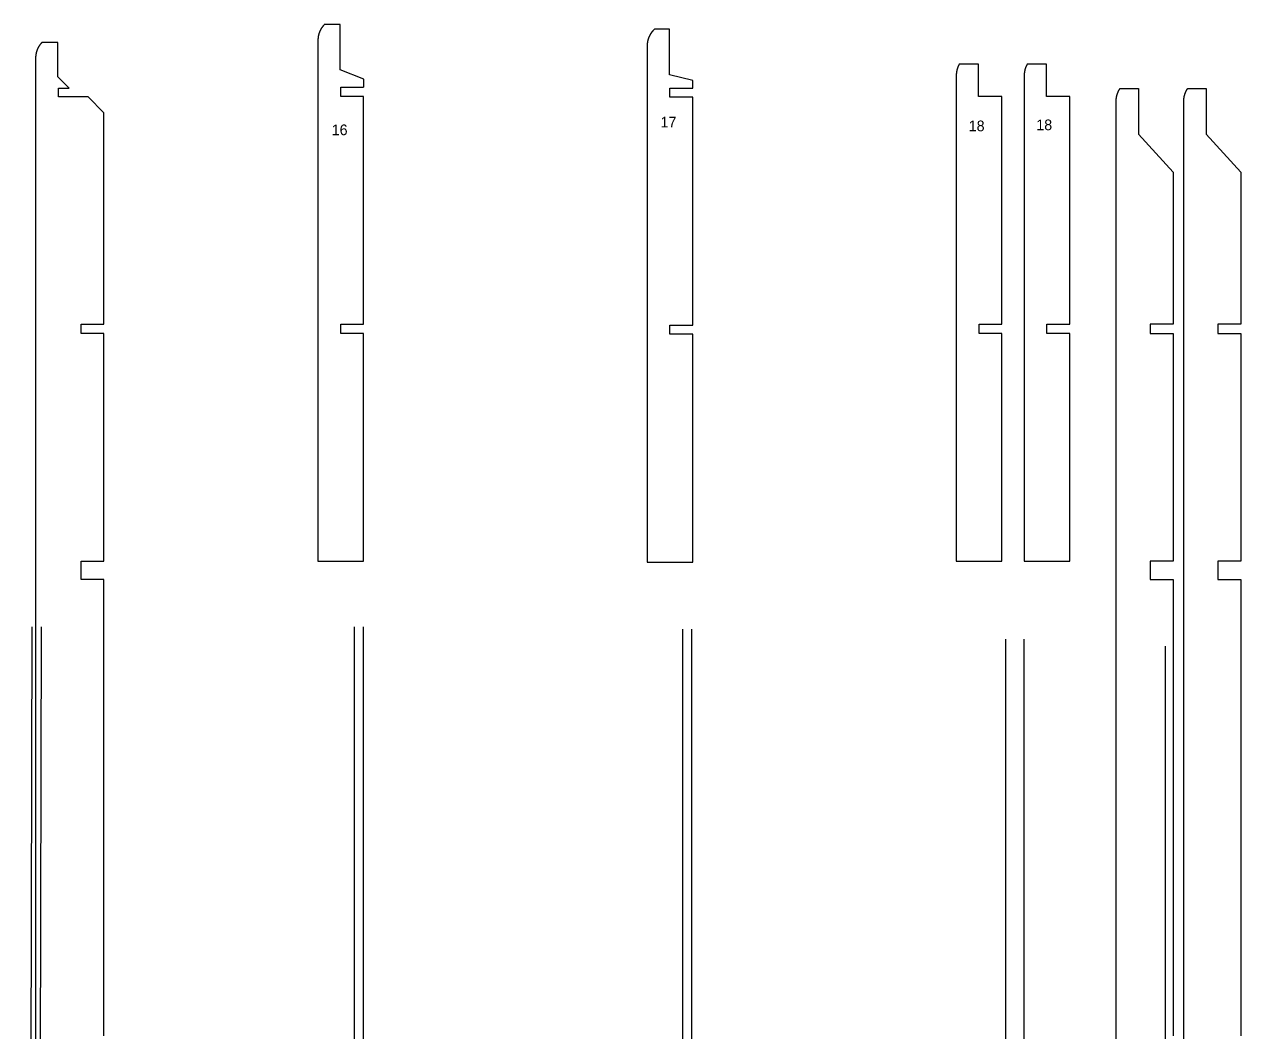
# Model space of a CAD drawing. Header units: inches. Extents: x -1514 to 1282, y -2074 to 286.
# Drawn here: x -1432.4 to -1379, y -1773.2 to -1728.9 of the extents above; entities that cross this region are included whole.
import ezdxf

# ---------------------------------------------------------------- set-up
doc = ezdxf.new("R2010")
doc.units = ezdxf.units.IN
doc.header["$LTSCALE"] = 0.1
doc.header["$MEASUREMENT"] = 0
doc.layers.add('cockpit', color=1, linetype='Continuous', lineweight=20)

msp = doc.modelspace()

# ---------------------------------------------------------------- linework, layer by layer
for p, q in [((-1432.41438, -1915.49827), (-1432.06656, -1755.34746)), ((-1432.01442, -1915.49827), (-1431.66661, -1755.34833)), ((-1417.92016, -1915.49827), (-1417.92016, -1755.34778)), ((-1417.52016, -1915.49827), (-1417.52016, -1755.34778)), ((-1403.49322, -1915.49827), (-1403.49322, -1755.46214)), ((-1403.09322, -1915.49827), (-1403.09322, -1755.46214)), ((-1389.3007, -1915.49827), (-1389.3007, -1755.8907)), ((-1388.5007, -1915.49827), (-1388.5007, -1755.8907)), ((-1382.29322, -1915.49827), (-1382.29322, -1756.20962)), ((-1381.49322, -1915.49827), (-1381.49322, -1756.20962))]:
    msp.add_line(p, q)
at = {"color": 7, "linetype": 'Continuous', "lineweight": 25}
for points in [[(-1417.4993, -1731.67289), (-1417.4993, -1731.30981), (-1418.54015, -1730.90836), (-1418.54015, -1728.90836), (-1419.22574, -1728.90836), (-1419.23006, -1728.91262), (-1419.23435, -1728.9169), (-1419.23862, -1728.92121), (-1419.24286, -1728.92555), (-1419.24707, -1728.92992), (-1419.25126, -1728.93432), (-1419.25543, -1728.93875), (-1419.25956, -1728.9432), (-1419.26368, -1728.94768), (-1419.26776, -1728.95219), (-1419.27182, -1728.95673), (-1419.27585, -1728.96129), (-1419.27985, -1728.96588), (-1419.28383, -1728.97049), (-1419.28778, -1728.97513), (-1419.2917, -1728.9798), (-1419.29559, -1728.98449), (-1419.29945, -1728.9892), (-1419.30329, -1728.99394), (-1419.3071, -1728.99871), (-1419.31088, -1729.0035), (-1419.31463, -1729.00831), (-1419.31835, -1729.01314), (-1419.32204, -1729.018), (-1419.3257, -1729.02288), (-1419.32933, -1729.02779), (-1419.33293, -1729.03271), (-1419.3365, -1729.03766), (-1419.34004, -1729.04263), (-1419.34355, -1729.04762), (-1419.34703, -1729.05264), (-1419.35048, -1729.05767), (-1419.35389, -1729.06272), (-1419.35728, -1729.0678), (-1419.36063, -1729.07289), (-1419.36395, -1729.07801), (-1419.36724, -1729.08314), (-1419.3705, -1729.08829), (-1419.37372, -1729.09347), (-1419.37691, -1729.09866), (-1419.38007, -1729.10387), (-1419.38319, -1729.10909), (-1419.38629, -1729.11434), (-1419.38934, -1729.1196), (-1419.39237, -1729.12488), (-1419.39536, -1729.13017), (-1419.39832, -1729.13549), (-1419.40124, -1729.14082), (-1419.40412, -1729.14616), (-1419.40698, -1729.15152), (-1419.40979, -1729.1569), (-1419.41258, -1729.16229), (-1419.41532, -1729.1677), (-1419.41803, -1729.17312), (-1419.42071, -1729.17856), (-1419.42335, -1729.18401), (-1419.42596, -1729.18949), (-1419.42854, -1729.19498), (-1419.43108, -1729.2005), (-1419.43359, -1729.20603), (-1419.43606, -1729.21158), (-1419.4385, -1729.21715), (-1419.44091, -1729.22273), (-1419.44328, -1729.22833), (-1419.44562, -1729.23395), (-1419.44793, -1729.23958), (-1419.4502, -1729.24523), (-1419.45243, -1729.2509), (-1419.45464, -1729.25658), (-1419.4568, -1729.26227), (-1419.45893, -1729.26798), (-1419.46103, -1729.27371), (-1419.46309, -1729.27945), (-1419.46512, -1729.2852), (-1419.46711, -1729.29096), (-1419.46907, -1729.29674), (-1419.47099, -1729.30253), (-1419.47288, -1729.30833), (-1419.47473, -1729.31415), (-1419.47654, -1729.31997), (-1419.47832, -1729.32581), (-1419.48007, -1729.33166), (-1419.48177, -1729.33751), (-1419.48344, -1729.34338), (-1419.48508, -1729.34926), (-1419.48668, -1729.35515), (-1419.48824, -1729.36105), (-1419.48977, -1729.36695), (-1419.49126, -1729.37287), (-1419.49271, -1729.37879), (-1419.49413, -1729.38472), (-1419.49551, -1729.39066), (-1419.49685, -1729.3966), (-1419.49815, -1729.40256), (-1419.49942, -1729.40851), (-1419.50065, -1729.41448), (-1419.50185, -1729.42045), (-1419.503, -1729.42643), (-1419.50412, -1729.43241), (-1419.5052, -1729.43839), (-1419.50625, -1729.44438), (-1419.50725, -1729.45038), (-1419.50822, -1729.45638), (-1419.50915, -1729.46238), (-1419.51004, -1729.46838), (-1419.51089, -1729.47439), (-1419.51171, -1729.4804), (-1419.51249, -1729.48642), (-1419.51286, -1729.48942), (-1419.51304, -1729.49093), (-1419.51323, -1729.49246), (-1419.51394, -1729.49855), (-1419.51461, -1729.50465), (-1419.51524, -1729.51076), (-1419.51583, -1729.51687), (-1419.51639, -1729.52298), (-1419.51691, -1729.5291), (-1419.51739, -1729.53522), (-1419.51783, -1729.54134), (-1419.51823, -1729.54747), (-1419.5186, -1729.5536), (-1419.51893, -1729.55973), (-1419.51921, -1729.56587), (-1419.51946, -1729.572), (-1419.51968, -1729.57814), (-1419.51985, -1729.58428), (-1419.51998, -1729.59041), (-1419.52008, -1729.59655), (-1419.52014, -1729.60269), (-1419.52016, -1729.60882), (-1419.52016, -1752.47289), (-1417.52016, -1752.47289), (-1417.52016, -1742.47289), (-1418.52016, -1742.47289), (-1418.52016, -1742.07289), (-1417.52016, -1742.07289), (-1417.52016, -1732.07289), (-1418.52016, -1732.07289), (-1418.52016, -1731.67289), (-1417.52016, -1731.67289)], [(-1428.92016, -1773.30138), (-1428.92016, -1753.27289), (-1429.92016, -1753.27289), (-1429.92016, -1752.47289), (-1428.92016, -1752.47289), (-1428.92016, -1742.4729), (-1429.92016, -1742.4729), (-1429.92016, -1742.0729), (-1428.92016, -1742.0729), (-1428.92016, -1732.78943), (-1429.61669, -1732.0929), (-1430.92016, -1732.0929), (-1430.92016, -1731.71339), (-1430.44013, -1731.71121), (-1430.94013, -1731.21121), (-1430.94013, -1729.71121), (-1431.6494, -1729.71121), (-1431.6534, -1729.71544), (-1431.65737, -1729.71969), (-1431.66131, -1729.72397), (-1431.66523, -1729.72828), (-1431.66913, -1729.73261), (-1431.673, -1729.73697), (-1431.67685, -1729.74135), (-1431.68067, -1729.74575), (-1431.68447, -1729.75018), (-1431.68824, -1729.75464), (-1431.69199, -1729.75912), (-1431.69571, -1729.76362), (-1431.6994, -1729.76815), (-1431.70307, -1729.77269), (-1431.70672, -1729.77727), (-1431.71033, -1729.78186), (-1431.71392, -1729.78648), (-1431.71749, -1729.79111), (-1431.72102, -1729.79577), (-1431.72454, -1729.80046), (-1431.72802, -1729.80516), (-1431.73147, -1729.80988), (-1431.7349, -1729.81463), (-1431.7383, -1729.81939), (-1431.74168, -1729.82418), (-1431.74502, -1729.82899), (-1431.74834, -1729.83381), (-1431.75163, -1729.83866), (-1431.75489, -1729.84352), (-1431.75812, -1729.8484), (-1431.76132, -1729.85331), (-1431.7645, -1729.85823), (-1431.76764, -1729.86317), (-1431.77076, -1729.86812), (-1431.77384, -1729.8731), (-1431.7769, -1729.87809), (-1431.77992, -1729.8831), (-1431.78292, -1729.88812), (-1431.78589, -1729.89317), (-1431.78882, -1729.89823), (-1431.79173, -1729.9033), (-1431.7946, -1729.90839), (-1431.79745, -1729.9135), (-1431.80026, -1729.91862), (-1431.80304, -1729.92376), (-1431.80579, -1729.92891), (-1431.80851, -1729.93408), (-1431.8112, -1729.93926), (-1431.81385, -1729.94446), (-1431.81648, -1729.94967), (-1431.81907, -1729.95489), (-1431.82162, -1729.96013), (-1431.82415, -1729.96538), (-1431.82664, -1729.97064), (-1431.82911, -1729.97592), (-1431.83153, -1729.9812), (-1431.83393, -1729.9865), (-1431.83629, -1729.99182), (-1431.83862, -1729.99715), (-1431.84092, -1730.0025), (-1431.84319, -1730.00786), (-1431.84543, -1730.01324), (-1431.84763, -1730.01864), (-1431.84981, -1730.02405), (-1431.85195, -1730.02948), (-1431.85406, -1730.03492), (-1431.85614, -1730.04037), (-1431.85819, -1730.04584), (-1431.86021, -1730.05132), (-1431.86219, -1730.05682), (-1431.86414, -1730.06233), (-1431.86606, -1730.06785), (-1431.86795, -1730.07338), (-1431.86981, -1730.07893), (-1431.87163, -1730.08449), (-1431.87342, -1730.09006), (-1431.87518, -1730.09564), (-1431.8769, -1730.10123), (-1431.8786, -1730.10684), (-1431.88026, -1730.11245), (-1431.88189, -1730.11807), (-1431.88348, -1730.12371), (-1431.88504, -1730.12935), (-1431.88657, -1730.135), (-1431.88807, -1730.14066), (-1431.88953, -1730.14634), (-1431.89096, -1730.15201), (-1431.89235, -1730.1577), (-1431.89372, -1730.1634), (-1431.89505, -1730.1691), (-1431.89634, -1730.17481), (-1431.8976, -1730.18052), (-1431.89883, -1730.18625), (-1431.90003, -1730.19198), (-1431.90119, -1730.19771), (-1431.90231, -1730.20345), (-1431.90341, -1730.2092), (-1431.90446, -1730.21495), (-1431.90549, -1730.22071), (-1431.90648, -1730.22647), (-1431.90744, -1730.23223), (-1431.90836, -1730.238), (-1431.90924, -1730.24377), (-1431.9101, -1730.24955), (-1431.91091, -1730.25533), (-1431.9117, -1730.26111), (-1431.91245, -1730.2669), (-1431.91316, -1730.27268), (-1431.91384, -1730.27847), (-1431.91448, -1730.28426), (-1431.91509, -1730.29005), (-1431.91566, -1730.29585), (-1431.9162, -1730.30164), (-1431.91646, -1730.30454), (-1431.91658, -1730.30599), (-1431.91671, -1730.30746), (-1431.91718, -1730.31333), (-1431.91762, -1730.31921), (-1431.91803, -1730.32509), (-1431.9184, -1730.33097), (-1431.91873, -1730.33686), (-1431.91903, -1730.34275), (-1431.91929, -1730.34864), (-1431.91952, -1730.35453), (-1431.91972, -1730.36042), (-1431.91987, -1730.36631), (-1431.92, -1730.37221), (-1431.92009, -1730.3781), (-1431.92014, -1730.38399), (-1431.92016, -1730.38989), (-1431.92016, -1796.18439)], [(-1384.46239, -1794.28293), (-1384.46239, -1732.29135), (-1384.46238, -1732.28667), (-1384.46234, -1732.28199), (-1384.46229, -1732.2773), (-1384.46221, -1732.27262), (-1384.46211, -1732.26793), (-1384.46199, -1732.26325), (-1384.46185, -1732.25856), (-1384.46168, -1732.25387), (-1384.4615, -1732.24918), (-1384.46129, -1732.24449), (-1384.46106, -1732.2398), (-1384.46081, -1732.23511), (-1384.46053, -1732.23042), (-1384.46024, -1732.22573), (-1384.45992, -1732.22105), (-1384.45958, -1732.21636), (-1384.45922, -1732.21167), (-1384.45884, -1732.20698), (-1384.45843, -1732.20229), (-1384.458, -1732.19761), (-1384.45756, -1732.19292), (-1384.45709, -1732.18824), (-1384.4566, -1732.18356), (-1384.45608, -1732.17888), (-1384.45555, -1732.1742), (-1384.45499, -1732.16952), (-1384.45442, -1732.16485), (-1384.45382, -1732.16018), (-1384.4532, -1732.15551), (-1384.45256, -1732.15084), (-1384.45189, -1732.14618), (-1384.45121, -1732.14152), (-1384.4505, -1732.13686), (-1384.44977, -1732.1322), (-1384.44903, -1732.12755), (-1384.44826, -1732.1229), (-1384.44746, -1732.11826), (-1384.44665, -1732.11361), (-1384.44582, -1732.10898), (-1384.44496, -1732.10434), (-1384.44409, -1732.09971), (-1384.44319, -1732.09509), (-1384.44227, -1732.09047), (-1384.44133, -1732.08585), (-1384.44037, -1732.08124), (-1384.43939, -1732.07664), (-1384.43838, -1732.07204), (-1384.43736, -1732.06744), (-1384.43631, -1732.06285), (-1384.43525, -1732.05826), (-1384.43416, -1732.05369), (-1384.43305, -1732.04911), (-1384.43192, -1732.04455), (-1384.43077, -1732.03998), (-1384.4296, -1732.03543), (-1384.42841, -1732.03088), (-1384.42719, -1732.02634), (-1384.42596, -1732.0218), (-1384.4247, -1732.01728), (-1384.42343, -1732.01275), (-1384.42213, -1732.00824), (-1384.42081, -1732.00373), (-1384.41947, -1731.99923), (-1384.41811, -1731.99474), (-1384.41673, -1731.99026), (-1384.41533, -1731.98578), (-1384.41391, -1731.98132), (-1384.41247, -1731.97686), (-1384.41101, -1731.9724), (-1384.40952, -1731.96796), (-1384.40802, -1731.96353), (-1384.40649, -1731.9591), (-1384.40572, -1731.95689), (-1384.40494, -1731.95467), (-1384.40337, -1731.95023), (-1384.40177, -1731.9458), (-1384.40015, -1731.94138), (-1384.39851, -1731.93697), (-1384.39685, -1731.93256), (-1384.39517, -1731.92815), (-1384.39346, -1731.92376), (-1384.39174, -1731.91937), (-1384.38999, -1731.91499), (-1384.38822, -1731.91061), (-1384.38644, -1731.90625), (-1384.38463, -1731.90189), (-1384.3828, -1731.89754), (-1384.38095, -1731.8932), (-1384.37907, -1731.88886), (-1384.37718, -1731.88454), (-1384.37527, -1731.88022), (-1384.37333, -1731.87591), (-1384.37138, -1731.87161), (-1384.36941, -1731.86732), (-1384.36741, -1731.86303), (-1384.3654, -1731.85876), (-1384.36336, -1731.85449), (-1384.36131, -1731.85024), (-1384.35923, -1731.84599), (-1384.35714, -1731.84176), (-1384.35502, -1731.83753), (-1384.35289, -1731.83332), (-1384.35073, -1731.82911), (-1384.34856, -1731.82492), (-1384.34636, -1731.82073), (-1384.34415, -1731.81656), (-1384.34192, -1731.81239), (-1384.33966, -1731.80824), (-1384.33739, -1731.8041), (-1384.3351, -1731.79997), (-1384.33279, -1731.79585), (-1384.33046, -1731.79174), (-1384.32811, -1731.78764), (-1384.32574, -1731.78356), (-1384.32336, -1731.77949), (-1384.32095, -1731.77543), (-1384.31852, -1731.77138), (-1384.31608, -1731.76734), (-1384.31362, -1731.76332), (-1384.31114, -1731.75931), (-1384.30864, -1731.75531), (-1384.30612, -1731.75132), (-1384.30358, -1731.74735), (-1384.30103, -1731.74339), (-1384.29845, -1731.73945), (-1384.29586, -1731.73551), (-1384.29325, -1731.7316), (-1384.29062, -1731.72769), (-1384.28797, -1731.7238), (-1383.4824, -1731.7238), (-1383.4824, -1733.7238), (-1381.96239, -1735.39674), (-1381.96239, -1742.07289), (-1382.96239, -1742.07289), (-1382.96239, -1742.47289), (-1381.96239, -1742.47289), (-1381.96239, -1752.47289), (-1382.96239, -1752.47289), (-1382.96239, -1753.27289), (-1381.96239, -1753.27289), (-1381.96239, -1773.30137)], [(-1381.49322, -1794.28293), (-1381.49322, -1732.29135), (-1381.49321, -1732.28667), (-1381.49318, -1732.28199), (-1381.49312, -1732.2773), (-1381.49304, -1732.27262), (-1381.49294, -1732.26793), (-1381.49282, -1732.26325), (-1381.49268, -1732.25856), (-1381.49252, -1732.25387), (-1381.49233, -1732.24918), (-1381.49212, -1732.24449), (-1381.49189, -1732.2398), (-1381.49164, -1732.23511), (-1381.49136, -1732.23042), (-1381.49107, -1732.22573), (-1381.49075, -1732.22105), (-1381.49041, -1732.21636), (-1381.49005, -1732.21167), (-1381.48967, -1732.20698), (-1381.48926, -1732.20229), (-1381.48884, -1732.19761), (-1381.48839, -1732.19292), (-1381.48792, -1732.18824), (-1381.48743, -1732.18356), (-1381.48692, -1732.17888), (-1381.48638, -1732.1742), (-1381.48583, -1732.16952), (-1381.48525, -1732.16485), (-1381.48465, -1732.16018), (-1381.48403, -1732.15551), (-1381.48339, -1732.15084), (-1381.48272, -1732.14618), (-1381.48204, -1732.14152), (-1381.48133, -1732.13686), (-1381.48061, -1732.1322), (-1381.47986, -1732.12755), (-1381.47909, -1732.1229), (-1381.4783, -1732.11826), (-1381.47748, -1732.11361), (-1381.47665, -1732.10898), (-1381.4758, -1732.10434), (-1381.47492, -1732.09971), (-1381.47402, -1732.09509), (-1381.4731, -1732.09047), (-1381.47216, -1732.08585), (-1381.4712, -1732.08124), (-1381.47022, -1732.07664), (-1381.46922, -1732.07204), (-1381.46819, -1732.06744), (-1381.46715, -1732.06285), (-1381.46608, -1732.05826), (-1381.46499, -1732.05369), (-1381.46388, -1732.04911), (-1381.46275, -1732.04455), (-1381.4616, -1732.03998), (-1381.46043, -1732.03543), (-1381.45924, -1732.03088), (-1381.45802, -1732.02634), (-1381.45679, -1732.0218), (-1381.45553, -1732.01728), (-1381.45426, -1732.01275), (-1381.45296, -1732.00824), (-1381.45164, -1732.00373), (-1381.45031, -1731.99923), (-1381.44895, -1731.99474), (-1381.44757, -1731.99026), (-1381.44617, -1731.98578), (-1381.44474, -1731.98132), (-1381.4433, -1731.97686), (-1381.44184, -1731.9724), (-1381.44036, -1731.96796), (-1381.43885, -1731.96353), (-1381.43733, -1731.9591), (-1381.43656, -1731.95689), (-1381.43578, -1731.95467), (-1381.4342, -1731.95023), (-1381.4326, -1731.9458), (-1381.43098, -1731.94138), (-1381.42934, -1731.93697), (-1381.42768, -1731.93256), (-1381.426, -1731.92815), (-1381.4243, -1731.92376), (-1381.42257, -1731.91937), (-1381.42082, -1731.91499), (-1381.41906, -1731.91061), (-1381.41727, -1731.90625), (-1381.41546, -1731.90189), (-1381.41363, -1731.89754), (-1381.41178, -1731.8932), (-1381.40991, -1731.88886), (-1381.40801, -1731.88454), (-1381.4061, -1731.88022), (-1381.40417, -1731.87591), (-1381.40221, -1731.87161), (-1381.40024, -1731.86732), (-1381.39824, -1731.86303), (-1381.39623, -1731.85876), (-1381.39419, -1731.85449), (-1381.39214, -1731.85024), (-1381.39006, -1731.84599), (-1381.38797, -1731.84176), (-1381.38585, -1731.83753), (-1381.38372, -1731.83332), (-1381.38156, -1731.82911), (-1381.37939, -1731.82492), (-1381.3772, -1731.82073), (-1381.37498, -1731.81656), (-1381.37275, -1731.81239), (-1381.3705, -1731.80824), (-1381.36822, -1731.8041), (-1381.36593, -1731.79997), (-1381.36362, -1731.79585), (-1381.36129, -1731.79174), (-1381.35894, -1731.78764), (-1381.35657, -1731.78356), (-1381.35419, -1731.77949), (-1381.35178, -1731.77543), (-1381.34936, -1731.77138), (-1381.34691, -1731.76734), (-1381.34445, -1731.76332), (-1381.34197, -1731.75931), (-1381.33947, -1731.75531), (-1381.33695, -1731.75132), (-1381.33441, -1731.74735), (-1381.33186, -1731.74339), (-1381.32928, -1731.73945), (-1381.32669, -1731.73551), (-1381.32408, -1731.7316), (-1381.32145, -1731.72769), (-1381.31881, -1731.7238), (-1380.51323, -1731.7238), (-1380.51323, -1733.7238), (-1378.99322, -1735.39674), (-1378.99322, -1742.07289), (-1379.99322, -1742.07289), (-1379.99322, -1742.47289), (-1378.99322, -1742.47289), (-1378.99322, -1752.47289), (-1379.99322, -1752.47289), (-1379.99322, -1753.27289), (-1378.99322, -1753.27289), (-1378.99322, -1773.30137)]]:
    msp.add_lwpolyline(points, dxfattribs=at)
for points in [[(-1404.06089, -1731.71117), (-1403.06089, -1731.71117), (-1403.06089, -1731.36835), (-1404.08089, -1731.11971), (-1404.08089, -1729.11971), (-1404.73539, -1729.11971), (-1404.73776, -1729.12185), (-1404.74013, -1729.124), (-1404.74249, -1729.12616), (-1404.74485, -1729.12832), (-1404.7472, -1729.13049), (-1404.74954, -1729.13268), (-1404.75187, -1729.13487), (-1404.7542, -1729.13706), (-1404.75653, -1729.13927), (-1404.75884, -1729.14148), (-1404.76115, -1729.14371), (-1404.76345, -1729.14594), (-1404.76574, -1729.14818), (-1404.76803, -1729.15042), (-1404.77031, -1729.15268), (-1404.77259, -1729.15494), (-1404.77485, -1729.15721), (-1404.77711, -1729.15949), (-1404.77937, -1729.16178), (-1404.78161, -1729.16407), (-1404.78385, -1729.16637), (-1404.78608, -1729.16868), (-1404.7883, -1729.171), (-1404.79052, -1729.17333), (-1404.79273, -1729.17566), (-1404.79493, -1729.178), (-1404.79712, -1729.18035), (-1404.79931, -1729.1827), (-1404.80149, -1729.18507), (-1404.80366, -1729.18744), (-1404.80583, -1729.18981), (-1404.80799, -1729.1922), (-1404.81013, -1729.19459), (-1404.81228, -1729.19699), (-1404.81441, -1729.1994), (-1404.81654, -1729.20181), (-1404.81866, -1729.20423), (-1404.82077, -1729.20666), (-1404.82287, -1729.20909), (-1404.82497, -1729.21153), (-1404.82706, -1729.21398), (-1404.82914, -1729.21644), (-1404.83121, -1729.2189), (-1404.83327, -1729.22137), (-1404.83533, -1729.22385), (-1404.83738, -1729.22633), (-1404.83942, -1729.22882), (-1404.84145, -1729.23131), (-1404.84348, -1729.23382), (-1404.84549, -1729.23633), (-1404.8475, -1729.23884), (-1404.8495, -1729.24136), (-1404.85149, -1729.24389), (-1404.85348, -1729.24643), (-1404.85545, -1729.24897), (-1404.85742, -1729.25152), (-1404.85938, -1729.25407), (-1404.86133, -1729.25663), (-1404.86327, -1729.2592), (-1404.8652, -1729.26177), (-1404.86713, -1729.26435), (-1404.86905, -1729.26694), (-1404.87095, -1729.26953), (-1404.87285, -1729.27212), (-1404.87474, -1729.27473), (-1404.87663, -1729.27734), (-1404.8785, -1729.27995), (-1404.88037, -1729.28257), (-1404.88222, -1729.2852), (-1404.88407, -1729.28783), (-1404.88591, -1729.29047), (-1404.88774, -1729.29311), (-1404.88956, -1729.29576), (-1404.89137, -1729.29842), (-1404.89318, -1729.30108), (-1404.89497, -1729.30374), (-1404.89676, -1729.30642), (-1404.89854, -1729.30909), (-1404.9003, -1729.31178), (-1404.90206, -1729.31446), (-1404.90381, -1729.31716), (-1404.90555, -1729.31986), (-1404.90728, -1729.32256), (-1404.90901, -1729.32527), (-1404.91072, -1729.32798), (-1404.91242, -1729.3307), (-1404.91412, -1729.33343), (-1404.9158, -1729.33616), (-1404.91748, -1729.33889), (-1404.91915, -1729.34163), (-1404.9208, -1729.34437), (-1404.92245, -1729.34712), (-1404.92409, -1729.34988), (-1404.92572, -1729.35264), (-1404.92734, -1729.3554), (-1404.92895, -1729.35817), (-1404.93055, -1729.36094), (-1404.93214, -1729.36372), (-1404.93372, -1729.3665), (-1404.93529, -1729.36929), (-1404.93685, -1729.37208), (-1404.93841, -1729.37488), (-1404.93995, -1729.37768), (-1404.94148, -1729.38048), (-1404.943, -1729.38329), (-1404.94452, -1729.38611), (-1404.94602, -1729.38893), (-1404.94752, -1729.39176), (-1404.94901, -1729.3946), (-1404.95049, -1729.39744), (-1404.95196, -1729.40028), (-1404.95342, -1729.40313), (-1404.95487, -1729.40599), (-1404.95631, -1729.40885), (-1404.95774, -1729.41172), (-1404.95917, -1729.41459), (-1404.96058, -1729.41747), (-1404.96199, -1729.42035), (-1404.96338, -1729.42324), (-1404.96477, -1729.42613), (-1404.96615, -1729.42903), (-1404.96751, -1729.43193), (-1404.96887, -1729.43484), (-1404.97022, -1729.43776), (-1404.97156, -1729.44067), (-1404.97289, -1729.4436), (-1404.97422, -1729.44653), (-1404.97553, -1729.44946), (-1404.97683, -1729.4524), (-1404.97812, -1729.45534), (-1404.97941, -1729.45828), (-1404.98068, -1729.46124), (-1404.98195, -1729.46419), (-1404.9832, -1729.46715), (-1404.98445, -1729.47012), (-1404.98568, -1729.47308), (-1404.98691, -1729.47606), (-1404.98813, -1729.47903), (-1404.98934, -1729.48202), (-1404.99054, -1729.485), (-1404.99172, -1729.48799), (-1404.9929, -1729.49099), (-1404.99407, -1729.49398), (-1404.99523, -1729.49698), (-1404.99638, -1729.49999), (-1404.99752, -1729.503), (-1404.99865, -1729.50601), (-1404.99977, -1729.50903), (-1405.00089, -1729.51205), (-1405.00199, -1729.51508), (-1405.00308, -1729.5181), (-1405.00416, -1729.52114), (-1405.00523, -1729.52417), (-1405.0063, -1729.52721), (-1405.00735, -1729.53025), (-1405.00839, -1729.5333), (-1405.00942, -1729.53635), (-1405.01045, -1729.5394), (-1405.01146, -1729.54245), (-1405.01246, -1729.54551), (-1405.01346, -1729.54857), (-1405.01444, -1729.55164), (-1405.01541, -1729.55471), (-1405.01638, -1729.55778), (-1405.01733, -1729.56085), (-1405.01827, -1729.56393), (-1405.01921, -1729.56701), (-1405.02013, -1729.57009), (-1405.02104, -1729.57318), (-1405.02195, -1729.57626), (-1405.02284, -1729.57935), (-1405.02372, -1729.58245), (-1405.02459, -1729.58554), (-1405.02546, -1729.58864), (-1405.02631, -1729.59174), (-1405.02715, -1729.59484), (-1405.02798, -1729.59795), (-1405.02881, -1729.60106), (-1405.02962, -1729.60417), (-1405.03042, -1729.60728), (-1405.03121, -1729.61039), (-1405.03199, -1729.61351), (-1405.03276, -1729.61663), (-1405.03352, -1729.61975), (-1405.03427, -1729.62287), (-1405.03501, -1729.626), (-1405.03574, -1729.62912), (-1405.03646, -1729.63225), (-1405.03717, -1729.63538), (-1405.03787, -1729.63851), (-1405.03855, -1729.64165), (-1405.03923, -1729.64478), (-1405.0399, -1729.64792), (-1405.04055, -1729.65106), (-1405.0412, -1729.65419), (-1405.04183, -1729.65734), (-1405.04246, -1729.66048), (-1405.04307, -1729.66362), (-1405.04368, -1729.66677), (-1405.04427, -1729.66991), (-1405.04485, -1729.67306), (-1405.04542, -1729.67621), (-1405.04598, -1729.67936), (-1405.04653, -1729.68251), (-1405.04707, -1729.68566), (-1405.0476, -1729.68882), (-1405.04813, -1729.69201), (-1405.04864, -1729.6952), (-1405.04915, -1729.69839), (-1405.04964, -1729.70158), (-1405.05012, -1729.70478), (-1405.05059, -1729.70798), (-1405.05105, -1729.71118), (-1405.05151, -1729.71438), (-1405.05195, -1729.71759), (-1405.05238, -1729.72079), (-1405.05279, -1729.724), (-1405.0532, -1729.72721), (-1405.0536, -1729.73042), (-1405.05399, -1729.73363), (-1405.05437, -1729.73685), (-1405.05473, -1729.74006), (-1405.05509, -1729.74328), (-1405.05543, -1729.7465), (-1405.05577, -1729.74972), (-1405.05609, -1729.75294), (-1405.05641, -1729.75616), (-1405.05671, -1729.75938), (-1405.057, -1729.7626), (-1405.05728, -1729.76583), (-1405.05756, -1729.76905), (-1405.05782, -1729.77228), (-1405.05807, -1729.77551), (-1405.05831, -1729.77874), (-1405.05854, -1729.78196), (-1405.05875, -1729.78519), (-1405.05896, -1729.78842), (-1405.05916, -1729.79165), (-1405.05935, -1729.79489), (-1405.05952, -1729.79812), (-1405.05969, -1729.80135), (-1405.05984, -1729.80458), (-1405.05999, -1729.80781), (-1405.06012, -1729.81105), (-1405.06024, -1729.81428), (-1405.06035, -1729.81751), (-1405.06045, -1729.82075), (-1405.06055, -1729.82398), (-1405.06063, -1729.82721), (-1405.0607, -1729.83044), (-1405.06075, -1729.83368), (-1405.0608, -1729.83691), (-1405.06084, -1729.84014), (-1405.06087, -1729.84338), (-1405.06088, -1729.84661), (-1405.06089, -1729.84984), (-1405.06089, -1752.51117), (-1403.06089, -1752.51117), (-1403.06089, -1742.51117), (-1404.06089, -1742.51117), (-1404.06089, -1742.11117), (-1403.06089, -1742.11117), (-1403.06089, -1732.11117), (-1404.06089, -1732.11117)], [(-1390.48418, -1742.07289), (-1389.48418, -1742.07289), (-1389.48418, -1732.07289), (-1390.50419, -1732.07289), (-1390.50419, -1730.65166), (-1391.3522, -1730.65166), (-1391.35419, -1730.65514), (-1391.35618, -1730.65864), (-1391.35815, -1730.66215), (-1391.3601, -1730.66566), (-1391.36205, -1730.66919), (-1391.36397, -1730.67272), (-1391.36589, -1730.67626), (-1391.36779, -1730.67981), (-1391.36967, -1730.68337), (-1391.37155, -1730.68694), (-1391.3734, -1730.69052), (-1391.37524, -1730.69411), (-1391.37707, -1730.6977), (-1391.37889, -1730.7013), (-1391.38069, -1730.70491), (-1391.38247, -1730.70853), (-1391.38424, -1730.71216), (-1391.386, -1730.7158), (-1391.38774, -1730.71944), (-1391.38947, -1730.72309), (-1391.39118, -1730.72675), (-1391.39288, -1730.73042), (-1391.39456, -1730.73409), (-1391.39623, -1730.73777), (-1391.39788, -1730.74146), (-1391.39952, -1730.74515), (-1391.40115, -1730.74886), (-1391.40275, -1730.75257), (-1391.40435, -1730.75628), (-1391.40593, -1730.76001), (-1391.40749, -1730.76374), (-1391.40904, -1730.76747), (-1391.41058, -1730.77122), (-1391.4121, -1730.77497), (-1391.4136, -1730.77872), (-1391.41509, -1730.78249), (-1391.41656, -1730.78626), (-1391.41802, -1730.79003), (-1391.41947, -1730.79381), (-1391.42089, -1730.7976), (-1391.42231, -1730.80139), (-1391.42371, -1730.80519), (-1391.42509, -1730.80899), (-1391.42646, -1730.8128), (-1391.42781, -1730.81662), (-1391.42914, -1730.82044), (-1391.43046, -1730.82426), (-1391.43177, -1730.82809), (-1391.43306, -1730.83193), (-1391.43433, -1730.83577), (-1391.43559, -1730.83961), (-1391.43684, -1730.84346), (-1391.43806, -1730.84732), (-1391.43928, -1730.85117), (-1391.44047, -1730.85504), (-1391.44165, -1730.85891), (-1391.44282, -1730.86278), (-1391.44396, -1730.86665), (-1391.4451, -1730.87053), (-1391.44621, -1730.87442), (-1391.44732, -1730.87831), (-1391.4484, -1730.8822), (-1391.44947, -1730.88609), (-1391.45052, -1730.88999), (-1391.45156, -1730.8939), (-1391.45258, -1730.8978), (-1391.45358, -1730.90171), (-1391.45457, -1730.90562), (-1391.45555, -1730.90954), (-1391.4565, -1730.91346), (-1391.45744, -1730.91738), (-1391.45837, -1730.92131), (-1391.45927, -1730.92523), (-1391.46016, -1730.92916), (-1391.46104, -1730.9331), (-1391.4619, -1730.93703), (-1391.46274, -1730.94097), (-1391.46356, -1730.94491), (-1391.46437, -1730.94885), (-1391.46516, -1730.95279), (-1391.46594, -1730.95674), (-1391.4667, -1730.96069), (-1391.46744, -1730.96464), (-1391.46817, -1730.96864), (-1391.46889, -1730.97263), (-1391.46959, -1730.97663), (-1391.47028, -1730.98064), (-1391.47094, -1730.98464), (-1391.4716, -1730.98866), (-1391.47223, -1730.99267), (-1391.47285, -1730.99669), (-1391.47345, -1731.0007), (-1391.47404, -1731.00473), (-1391.47461, -1731.00875), (-1391.47516, -1731.01278), (-1391.4757, -1731.01681), (-1391.47622, -1731.02084), (-1391.47672, -1731.02488), (-1391.47721, -1731.02892), (-1391.47768, -1731.03296), (-1391.47814, -1731.037), (-1391.47858, -1731.04104), (-1391.479, -1731.04509), (-1391.47941, -1731.04913), (-1391.47979, -1731.05318), (-1391.48017, -1731.05723), (-1391.48052, -1731.06129), (-1391.48086, -1731.06534), (-1391.48119, -1731.06939), (-1391.48149, -1731.07345), (-1391.48178, -1731.07751), (-1391.48206, -1731.08157), (-1391.48231, -1731.08562), (-1391.48256, -1731.08968), (-1391.48278, -1731.09374), (-1391.48299, -1731.0978), (-1391.48318, -1731.10187), (-1391.48335, -1731.10593), (-1391.48351, -1731.10999), (-1391.48365, -1731.11405), (-1391.48378, -1731.11811), (-1391.48388, -1731.12217), (-1391.48398, -1731.12624), (-1391.48405, -1731.1303), (-1391.48411, -1731.13436), (-1391.48415, -1731.13842), (-1391.48418, -1731.14248), (-1391.48418, -1731.14654), (-1391.48418, -1752.47289), (-1389.48418, -1752.47289), (-1389.48418, -1742.47289), (-1390.48418, -1742.47289)], [(-1387.5007, -1742.07289), (-1386.5007, -1742.07289), (-1386.5007, -1732.07289), (-1387.52071, -1732.07289), (-1387.52071, -1730.65166), (-1388.36871, -1730.65166), (-1388.37071, -1730.65514), (-1388.3727, -1730.65864), (-1388.37467, -1730.66215), (-1388.37662, -1730.66566), (-1388.37857, -1730.66919), (-1388.38049, -1730.67272), (-1388.38241, -1730.67626), (-1388.38431, -1730.67981), (-1388.38619, -1730.68337), (-1388.38806, -1730.68694), (-1388.38992, -1730.69052), (-1388.39176, -1730.69411), (-1388.39359, -1730.6977), (-1388.39541, -1730.7013), (-1388.39721, -1730.70491), (-1388.39899, -1730.70853), (-1388.40076, -1730.71216), (-1388.40252, -1730.7158), (-1388.40426, -1730.71944), (-1388.40599, -1730.72309), (-1388.4077, -1730.72675), (-1388.4094, -1730.73042), (-1388.41108, -1730.73409), (-1388.41275, -1730.73777), (-1388.4144, -1730.74146), (-1388.41604, -1730.74515), (-1388.41766, -1730.74886), (-1388.41927, -1730.75257), (-1388.42087, -1730.75628), (-1388.42245, -1730.76001), (-1388.42401, -1730.76374), (-1388.42556, -1730.76747), (-1388.4271, -1730.77122), (-1388.42862, -1730.77497), (-1388.43012, -1730.77872), (-1388.43161, -1730.78249), (-1388.43308, -1730.78626), (-1388.43454, -1730.79003), (-1388.43599, -1730.79381), (-1388.43741, -1730.7976), (-1388.43883, -1730.80139), (-1388.44023, -1730.80519), (-1388.44161, -1730.80899), (-1388.44298, -1730.8128), (-1388.44433, -1730.81662), (-1388.44566, -1730.82044), (-1388.44698, -1730.82426), (-1388.44829, -1730.82809), (-1388.44958, -1730.83193), (-1388.45085, -1730.83577), (-1388.45211, -1730.83961), (-1388.45336, -1730.84346), (-1388.45458, -1730.84732), (-1388.4558, -1730.85117), (-1388.45699, -1730.85504), (-1388.45817, -1730.85891), (-1388.45934, -1730.86278), (-1388.46048, -1730.86665), (-1388.46162, -1730.87053), (-1388.46273, -1730.87442), (-1388.46384, -1730.87831), (-1388.46492, -1730.8822), (-1388.46599, -1730.88609), (-1388.46704, -1730.88999), (-1388.46808, -1730.8939), (-1388.4691, -1730.8978), (-1388.4701, -1730.90171), (-1388.47109, -1730.90562), (-1388.47207, -1730.90954), (-1388.47302, -1730.91346), (-1388.47396, -1730.91738), (-1388.47489, -1730.92131), (-1388.47579, -1730.92523), (-1388.47668, -1730.92916), (-1388.47756, -1730.9331), (-1388.47842, -1730.93703), (-1388.47926, -1730.94097), (-1388.48008, -1730.94491), (-1388.48089, -1730.94885), (-1388.48168, -1730.95279), (-1388.48246, -1730.95674), (-1388.48322, -1730.96069), (-1388.48396, -1730.96464), (-1388.48469, -1730.96864), (-1388.48541, -1730.97263), (-1388.48611, -1730.97663), (-1388.4868, -1730.98064), (-1388.48746, -1730.98464), (-1388.48812, -1730.98866), (-1388.48875, -1730.99267), (-1388.48937, -1730.99669), (-1388.48997, -1731.0007), (-1388.49056, -1731.00473), (-1388.49113, -1731.00875), (-1388.49168, -1731.01278), (-1388.49222, -1731.01681), (-1388.49274, -1731.02084), (-1388.49324, -1731.02488), (-1388.49373, -1731.02892), (-1388.4942, -1731.03296), (-1388.49466, -1731.037), (-1388.4951, -1731.04104), (-1388.49552, -1731.04509), (-1388.49593, -1731.04913), (-1388.49631, -1731.05318), (-1388.49669, -1731.05723), (-1388.49704, -1731.06129), (-1388.49738, -1731.06534), (-1388.49771, -1731.06939), (-1388.49801, -1731.07345), (-1388.4983, -1731.07751), (-1388.49858, -1731.08157), (-1388.49883, -1731.08562), (-1388.49907, -1731.08968), (-1388.4993, -1731.09374), (-1388.49951, -1731.0978), (-1388.4997, -1731.10187), (-1388.49987, -1731.10593), (-1388.50003, -1731.10999), (-1388.50017, -1731.11405), (-1388.5003, -1731.11811), (-1388.5004, -1731.12217), (-1388.5005, -1731.12624), (-1388.50057, -1731.1303), (-1388.50063, -1731.13436), (-1388.50067, -1731.13842), (-1388.50069, -1731.14248), (-1388.5007, -1731.14654), (-1388.5007, -1752.47289), (-1386.5007, -1752.47289), (-1386.5007, -1742.47289), (-1387.5007, -1742.47289)]]:
    msp.add_lwpolyline(points, close=True, dxfattribs=at)

# ---------------------------------------------------------------- texts
at = {"layer": 'cockpit', "lineweight": 100}
for s, p in [('17', (-1404.47229, -1733.43459)), ('16', (-1418.91428, -1733.77344)), ('18', (-1390.93686, -1733.59986)), ('18', (-1387.96864, -1733.55457))]:
    msp.add_text(s, height=0.468379, dxfattribs=at).set_placement(p)

doc.saveas('drawing.dxf')
